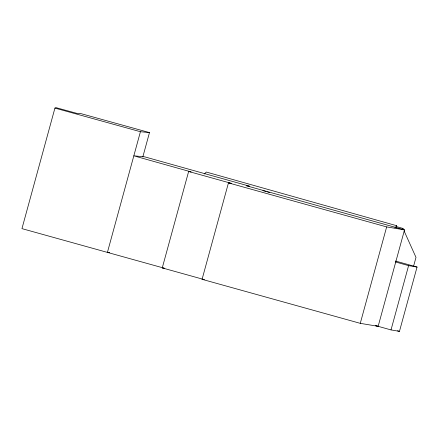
<?xml version="1.0" encoding="UTF-8"?>
<svg xmlns="http://www.w3.org/2000/svg" width="439" height="439" viewBox="0 0 439 439"><rect width="100%" height="100%" fill="white"/><g stroke="black" fill="none" stroke-linecap="round" stroke-linejoin="round"><path stroke-width="0.66" d="M142.812 156.97L149.479 132.594L79.914 113.344L78.104 113.701L56 107.648L54.93 108.087L21.95 228.631L164.724 268.333M107.451 252.266L109.382 252.447L107.451 252.266L140.425 131.716L149.479 132.594M202.456 279.105L162.26 267.911L188.644 171.473L191.108 171.896L133.829 155.823L144.793 156.871L249.341 186.147L246.542 185.785L404.522 229.893L378.144 326.331L360.271 323.345L202.077 279.319L228.461 182.882L231.474 183.398L188.644 171.473M360.271 323.345L386.655 226.908L404.522 229.893M396.483 228.017L396.658 225.712L206.341 172.05L204.387 173.97M402.612 229.751L402.969 228.434L396.845 226.7M391.012 329.914L408.599 265.622L417.05 267.06L399.463 331.352L391.012 329.914L375.405 325.562M413.626 266.039L415.996 257.375L404.078 230.892M394.941 227.836L396.658 225.712M162.26 267.911L164.109 268.229M202.077 279.319L204.492 279.731M54.93 108.087L140.425 131.716M228.461 182.882L386.655 226.908M395.457 261.035L417.05 267.06M395.594 261.995L408.599 265.622M397.498 330.803L399.463 331.352M375.51 325.601L378.144 326.331M262.879 190.603L266.171 191.563M267.488 191.947L269.464 192.523M402.969 228.434L403.523 229.663"/></g></svg>
